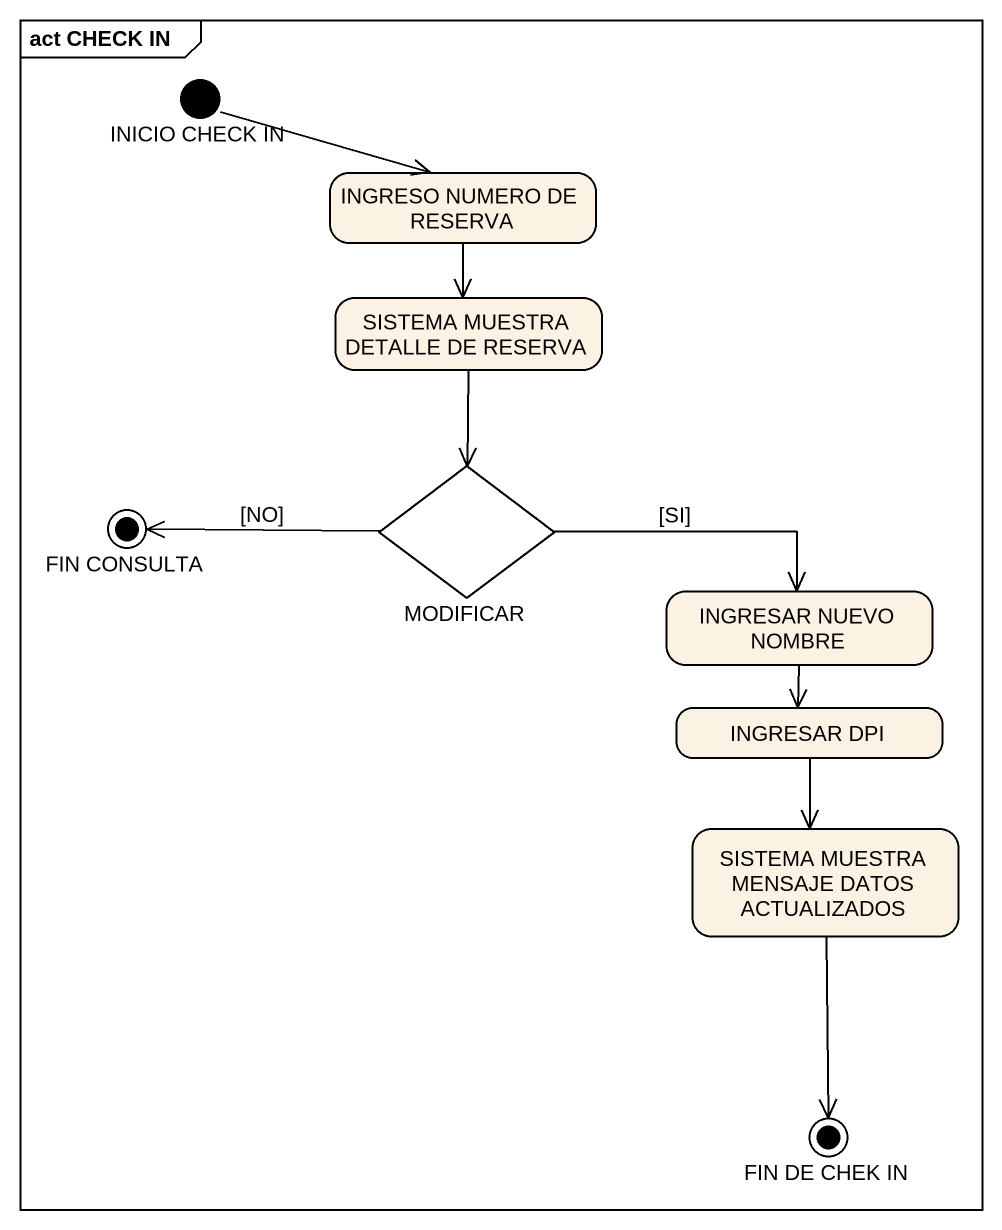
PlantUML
@startuml
mainframe act CHECK IN
hide empty description
state "INICIO CHECK IN" as INICIO_CHECK_IN <<start>>
state "INGRESO NUMERO DE RESERVA" as INGRESO_NUMERO_DE_RESERVA
state "SISTEMA MUESTRA DETALLE DE RESERVA" as SISTEMA_MUESTRA_DETALLE_DE
state "FIN CONSULTA" as FIN_CONSULTA <<end>>
state MODIFICAR <<choice>>
state "INGRESAR NUEVO NOMBRE" as INGRESAR_NUEVO_NOMBRE
state "INGRESAR DPI" as INGRESAR_DPI
state "SISTEMA MUESTRA MENSAJE DATOS ACTUALIZADOS" as SISTEMA_MUESTRA_MENSAJE
state "FIN DE CHEK IN" as FIN_DE_CHEK_IN <<end>>
INICIO_CHECK_IN -right-> INGRESO_NUMERO_DE_RESERVA
INGRESO_NUMERO_DE_RESERVA --> SISTEMA_MUESTRA_DETALLE_DE
SISTEMA_MUESTRA_DETALLE_DE --> MODIFICAR
MODIFICAR -left-> FIN_CONSULTA : [NO]
MODIFICAR -right-> INGRESAR_NUEVO_NOMBRE : [SI]
INGRESAR_NUEVO_NOMBRE --> INGRESAR_DPI
INGRESAR_DPI --> SISTEMA_MUESTRA_MENSAJE
SISTEMA_MUESTRA_MENSAJE --> FIN_DE_CHEK_IN
@enduml
